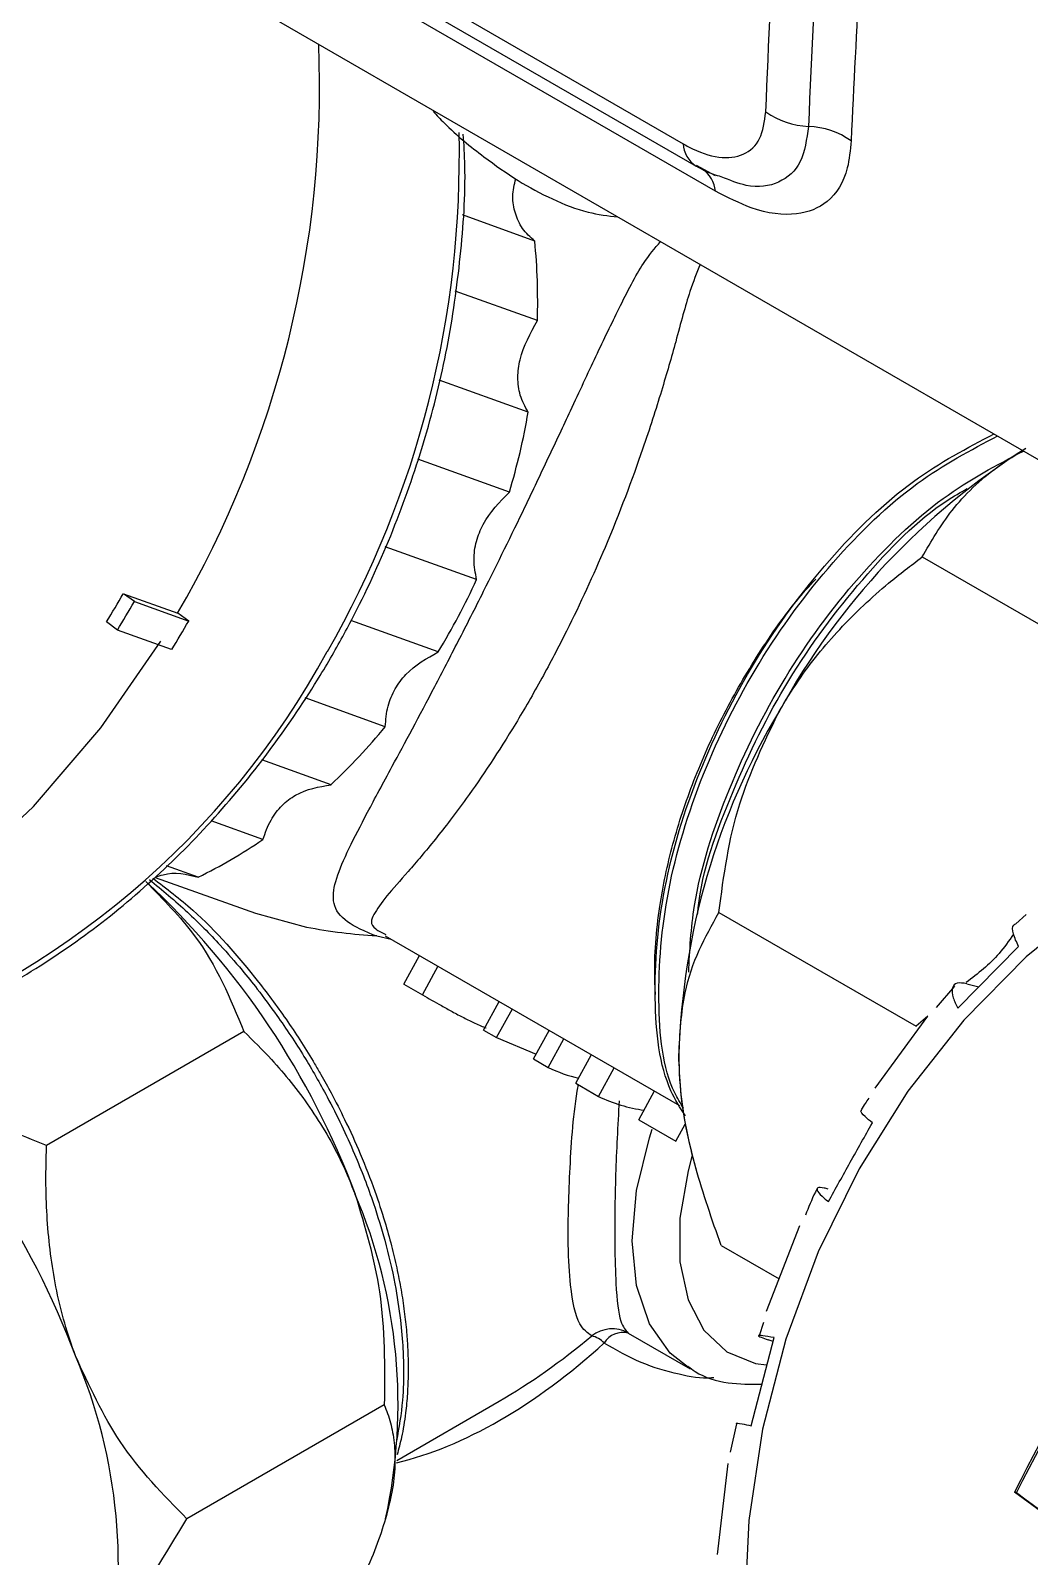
# Model space of a CAD drawing. Extents: x 150 to 4150, y 50 to 2920.
# Drawn here: x 3220.1 to 3295.9, y 1346 to 1461.8 of the extents above; entities that cross this region are included whole.
import ezdxf

# ---------------------------------------------------------------- set-up
doc = ezdxf.new("R2010")
doc.units = 0
doc.header["$LTSCALE"] = 10
doc.linetypes.add('SLD-KATı', pattern=[0])
doc.layers.get('0').update_dxf_attribs({"linetype": 'CONTINUOUS'})

msp = doc.modelspace()

# ---------------------------------------------------------------- linework, layer by layer
at = {"color": 7, "linetype": 'SLD-KATı'}
for p, q in [((3151.61, 1512.93), (3307.17, 1423.13)), ((3182.1, 1503.74), (3269.58, 1453.23)), ((3183.09, 1502.02), (3270.58, 1451.52)), ((3272.04, 1449.62), (3184.56, 1500.13)), ((3270.81, 1451.41), (3270.58, 1451.52)), ((3270.59, 1451.6), (3272.03, 1450.82)), ((3258.34, 1445.84), (3252.85, 1447.82)), ((3258.54, 1439.81), (3252.31, 1442.05)), ((3257.84, 1432.86), (3251.08, 1435.29)), ((3256.42, 1426.8), (3249.46, 1429.3)), ((3253.93, 1420.16), (3247, 1422.65)), ((3287.72, 1421.87), (3302.69, 1413.23)), ((3227.14, 1419.08), (3231.26, 1417.6)), ((3227.98, 1418.49), (3227.14, 1419.08)), ((3227.98, 1418.49), (3232.1, 1417.01)), ((3232.1, 1417.01), (3231.26, 1417.6)), ((3226.69, 1416.32), (3225.87, 1416.95)), ((3230.8, 1414.84), (3226.69, 1416.32)), ((3251.02, 1414.66), (3244.4, 1417.04)), ((3247, 1408.98), (3240.92, 1411.17)), ((3242.89, 1404.59), (3237.64, 1406.48)), ((3237.72, 1400.43), (3233.8, 1401.84)), ((3232.82, 1397.58), (3230.42, 1398.44)), ((3229.56, 1397.56), (3237.16, 1394.83)), ((3237.16, 1394.84), (3241.02, 1393.78)), ((3272.3, 1394.9), (3287.27, 1386.26)), ((3295.59, 1394.75), (3294.82, 1394.03)), ((3246.35, 1393.11), (3247.45, 1392.87)), ((3247, 1393.12), (3269.31, 1380.25)), ((3290.42, 1387.62), (3295.03, 1392.3)), ((3248.42, 1389.45), (3249.6, 1391.62)), ((3249.82, 1388.65), (3251.01, 1390.84)), ((3248.42, 1389.45), (3249.82, 1388.65)), ((3290.18, 1389.31), (3288.77, 1387.68)), ((3291.1, 1389.49), (3292.02, 1389.24)), ((3254.44, 1385.97), (3255.63, 1388.14)), ((3255.44, 1385.4), (3256.64, 1387.59)), ((3284.15, 1381.57), (3288.15, 1387.03)), ((3288.14, 1387.02), (3287.27, 1386.26)), ((3236.28, 1385.86), (3221.31, 1377.22)), ((3254.44, 1385.97), (3255.44, 1385.4)), ((3255.44, 1385.4), (3258.44, 1384.13)), ((3258.25, 1383.78), (3259.44, 1385.95)), ((3259.36, 1383.13), (3260.55, 1385.31)), ((3258.25, 1383.78), (3259.36, 1383.13)), ((3261.45, 1381.93), (3262.65, 1384.12)), ((3263.17, 1380.94), (3264.36, 1383.11)), ((3261.45, 1381.93), (3263.17, 1380.94)), ((3266.22, 1379.17), (3267.42, 1381.37)), ((3266.22, 1379.17), (3269.04, 1377.55)), ((3269.04, 1377.55), (3269.74, 1378.82)), ((3270.21, 1376.75), (3270.64, 1375.17)), ((3275.9, 1364.65), (3278.44, 1371.15)), ((3272.47, 1369.63), (3276.86, 1367.1)), ((3265.42, 1362.98), (3270.13, 1360.26)), ((3275.69, 1363.77), (3275.36, 1362.76)), ((3274.76, 1355.95), (3276.49, 1362.63)), ((3276.41, 1362.34), (3276.04, 1362.47)), ((3246.93, 1357.53), (3231.96, 1348.88)), ((3247.88, 1353.32), (3255.64, 1357.8)), ((3273.64, 1356.09), (3273.16, 1353.93)), ((3272.2, 1346.17), (3273, 1353.08)), ((3294.86, 1350.87), (3294.72, 1350.92)), ((3247.11, 1349.17), (3247.11, 1349.17))]:
    msp.add_line(p, q, dxfattribs=at)
at = {"color": 7, "linetype": 'SLD-KATı', "flags": 128}
for points in [[(3182.1, 1383.97), (3188.89, 1384.86), (3195.64, 1386.71), (3202.25, 1389.49), (3208.64, 1393.16), (3214.69, 1397.66), (3220.32, 1402.94), (3225.44, 1408.91), (3229.99, 1415.47)], [(3282.94, 1375.45), (3279.83, 1369.14), (3277.38, 1362.52), (3275.62, 1355.68), (3274.57, 1348.75), (3274.25, 1341.82), (3274.67, 1335), (3275.82, 1328.41), (3277.68, 1322.14), (3280.23, 1316.3), (3283.41, 1310.98), (3287.19, 1306.26), (3291.51, 1302.21), (3296.28, 1298.91), (3301.45, 1296.4), (3306.92, 1294.72), (3312.62, 1293.89), (3318.45, 1293.94), (3324.32, 1294.86), (3330.13, 1296.64), (3335.8, 1299.24), (3341.24, 1302.63), (3346.36, 1306.76), (3351.07, 1311.55), (3355.32, 1316.93), (3359.02, 1322.83), (3362.12, 1329.13), (3364.57, 1335.76), (3366.33, 1342.59), (3367.38, 1349.53), (3367.7, 1356.46), (3367.28, 1363.28), (3366.13, 1369.87), (3364.27, 1376.14), (3361.73, 1381.98), (3358.54, 1387.3), (3354.76, 1392.02), (3350.45, 1396.06), (3345.67, 1399.37), (3340.5, 1401.88), (3335.03, 1403.56), (3329.33, 1404.38), (3323.5, 1404.33), (3317.64, 1403.41), (3311.82, 1401.64), (3306.15, 1399.04), (3300.71, 1395.64), (3295.6, 1391.52), (3290.88, 1386.73), (3286.64, 1381.34), (3282.94, 1375.45)], [(3294.72, 1350.92), (3295.37, 1350.44), (3296.02, 1349.97), (3296.68, 1349.49), (3297.33, 1349.02), (3297.99, 1348.54), (3298.66, 1348.06), (3299.33, 1347.58), (3300, 1347.1)], [(3294.86, 1350.87), (3295.51, 1350.4), (3296.16, 1349.92), (3296.82, 1349.45), (3297.47, 1348.97), (3298.13, 1348.49), (3298.8, 1348.01), (3299.47, 1347.53), (3300.14, 1347.05)]]:
    msp.add_lwpolyline(points, dxfattribs=at)
at = {"color": 8, "linetype": 'SLD-KATı', "flags": 128}
for points in [[(3270.13, 1360.26), (3268.6, 1361.45), (3267.03, 1363.69), (3266.06, 1366.58), (3265.73, 1369.99), (3266.06, 1373.79), (3267.03, 1377.8), (3267.24, 1378.44)], [(3270.28, 1376.47), (3269.96, 1375.28), (3269.34, 1371.69), (3269.34, 1368.38), (3269.96, 1365.51), (3271.16, 1363.2), (3272.9, 1361.56), (3275.08, 1360.68), (3275.91, 1360.56)]]:
    msp.add_lwpolyline(points, dxfattribs=at)
at = {"color": 7, "linetype": 'SLD-KATı'}
for centre, radius, start, end in [((3162.22, 1457.62), 79.8, 329.8981, 2.2639), ((3279.34, 1460.59), 6.05, 234.9623, 267.7201), ((3278.87, 1448.5), 6.04, 55.0612, 87.8357), ((3211.32, 1441.27), 47.24, 358.226, 5.5548), ((3206.81, 1441.64), 51.78, 343.3441, 350.2377), ((3324.65, 1384.11), 54.41, 122.2896, 151.3645), ((3207.02, 1441.45), 51.51, 328.6724, 335.59), ((3158.43, 1458.68), 79.3, 328.2549, 330.0442), ((3157.98, 1458.83), 80.79, 328.2549, 330.0442), ((3162.1, 1457.35), 80.79, 328.2549, 330.0442), ((3323.03, 1382.55), 53.79, 149.0761, 178.3809), ((3211, 1438.52), 46.56, 313.2291, 320.6294), ((3215.61, 1432.74), 39.15, 296.0748, 304.3819), ((3186.44, 1351.71), 62.23, 20.4923, 47.0426), ((3165.22, 1339.46), 62.23, 20.4923, 47.0426), ((3297.37, 1383.97), 28.1, 179.7958, 194.8874), ((3264.27, 1393.25), 11.24, 244.0967, 256.7216), ((3268.18, 1391.33), 11.54, 244.2478, 262.3544), ((3620.12, 1183.94), 365.74, 147.6823, 152.8355), ((3619.88, 1184.1), 365.31, 147.6785, 152.8378), ((3207.44, 1357.6), 40.53, 347.5836, 23.0924), ((3264.21, 1360.85), 2.45, 60.3162, 128.9129), ((3265.03, 1361.37), 1.66, 76.2415, 149.0627), ((3262.21, 1360.89), 1.93, 43.8274, 76.1619), ((3186.23, 1345.35), 40.53, 347.5836, 23.0924)]:
    msp.add_arc(centre, radius, start, end, dxfattribs=at)
at = {"color": 8, "linetype": 'SLD-KATı'}
for centre, radius, start, end in [((3177.21, 1452.23), 75.41, 330.1415, 1.399), ((3271.78, 1453.37), 2.2, 183.4705, 236.9475), ((3269.86, 1449.46), 2.18, 4.3036, 57.0899), ((3186.31, 1445.35), 64.1, 289.0176, 331.4255)]:
    msp.add_arc(centre, radius, start, end, dxfattribs=at)
for major_axis, start_param, end_param in [((20.38, 38.24), 3.595645, 4.138721), ((22.93, 36.76), 3.945746, 4.176319)]:
    msp.add_ellipse((3256.89, 1392.45), major_axis=major_axis, ratio=0.553327, start_param=start_param, end_param=end_param, dxfattribs=at)
at = {"color": 7, "linetype": 'SLD-KATı'}
for points, knots in [([(3275.86, 1455.64), (3276.08, 1460.92), (3276.52, 1471.5), (3278.38, 1492.02), (3281.92, 1517.51), (3286.96, 1543.18), (3290.85, 1559.03), (3292.15, 1564.29)], [0, 0, 0, 0, 0.156572, 0.313392, 0.587524, 0.862996, 1, 1, 1, 1]), ([(3295.29, 1562.88), (3294.63, 1560.27), (3291.38, 1547.2), (3287.37, 1528.22), (3283.7, 1506.22), (3281.41, 1488.56), (3279.79, 1471.26), (3279.33, 1460.12), (3279.09, 1454.54)], [0, 0, 0, 0, 0.0680479, 0.3403924, 0.5045715, 0.6690369, 0.8343721, 1, 1, 1, 1]), ([(3298.43, 1561.48), (3296.92, 1555.3), (3292.9, 1538.79), (3289.37, 1520.25), (3286.03, 1498.92), (3283.53, 1478.74), (3282.73, 1461.88), (3282.33, 1453.46)], [0, 0, 0, 0, 0.1618866, 0.4325107, 0.5001292, 0.7500647, 1, 1, 1, 1]), ([(3250.63, 1455.69), (3250.91, 1455.39), (3252.16, 1454.04), (3254.31, 1452.34), (3257, 1450.41), (3259.61, 1449.01), (3262.19, 1447.97), (3263.89, 1447.76), (3264.65, 1447.67)], [0, 0, 0, 0, 0.065655, 0.300216, 0.495468, 0.679987, 0.857421, 1, 1, 1, 1]), ([(3269.58, 1453.23), (3269.72, 1453.15), (3270.67, 1452.62), (3272.37, 1452.05), (3274.25, 1452.28), (3275.55, 1453.45), (3275.76, 1454.91), (3275.86, 1455.64)], [0, 0, 0, 0, 0.042195, 0.280587, 0.519873, 0.759635, 1, 1, 1, 1]), ([(3207.65, 1384.74), (3209.49, 1385.36), (3213.27, 1386.65), (3218.82, 1389.5), (3224.25, 1393.04), (3229.38, 1397.24), (3234.15, 1402.03), (3238.41, 1407.26), (3241.3, 1411.56), (3243.39, 1415.1), (3245.4, 1418.84), (3247.84, 1424.26), (3250.13, 1430.93), (3251.8, 1437.76), (3252.77, 1444.67), (3253.15, 1450.11), (3252.97, 1453.16), (3252.92, 1453.96)], [0, 0, 0, 0, 0.071688, 0.147983, 0.224394, 0.300893, 0.377458, 0.454066, 0.526738, 0.548832, 0.589569, 0.666213, 0.742892, 0.819582, 0.896283, 0.972995, 1, 1, 1, 1]), ([(3282.33, 1453.46), (3282.26, 1452.74), (3282.08, 1450.78), (3280.75, 1448.69), (3278.21, 1447.66), (3275.2, 1448.01), (3272.96, 1449.16), (3272.04, 1449.62)], [0, 0, 0, 0, 0.139678, 0.382059, 0.594759, 0.83419, 1, 1, 1, 1]), ([(3272.48, 1450.72), (3272.1, 1450.82), (3271.57, 1450.97), (3270.99, 1451.3), (3270.81, 1451.41)], [0, 0, 0, 0, 0.696523, 1, 1, 1, 1]), ([(3258.34, 1445.84), (3258.01, 1446.14), (3257.37, 1446.69), (3256.83, 1447.92), (3256.58, 1449.23), (3256.79, 1450.13), (3256.89, 1450.57)], [0, 0, 0, 0, 0.277805, 0.52547, 0.764207, 1, 1, 1, 1]), ([(3257.84, 1432.86), (3257.61, 1433.27), (3257.18, 1434.06), (3257, 1435.47), (3257.25, 1437.48), (3258.01, 1438.85), (3258.54, 1439.81)], [0, 0, 0, 0, 0.209002, 0.39533, 0.57494, 1, 1, 1, 1]), ([(3269.76, 1379.46), (3269.37, 1380.07), (3267.9, 1382.37), (3267.22, 1388.33), (3267.87, 1396.62), (3270.56, 1405.53), (3274.89, 1414.18), (3280.52, 1421.82), (3286.85, 1427.91), (3291.12, 1430.14), (3293.17, 1431.21)], [0, 0, 0, 0, 0.049139, 0.185027, 0.323118, 0.461583, 0.597286, 0.73609, 0.873572, 1, 1, 1, 1]), ([(3269.61, 1380.05), (3269.38, 1380.43), (3268.09, 1382.52), (3267.52, 1388.19), (3268.15, 1396.45), (3270.84, 1405.37), (3275.17, 1414.02), (3280.8, 1421.66), (3287.13, 1427.74), (3291.4, 1429.98), (3293.45, 1431.05)], [0, 0, 0, 0, 0.030351, 0.168924, 0.309743, 0.450944, 0.589329, 0.730875, 0.871074, 1, 1, 1, 1]), ([(3287.72, 1421.87), (3288.4, 1423.06), (3289.8, 1425.49), (3292.63, 1428.25), (3294.86, 1429.66), (3295.58, 1430.11)], [0, 0, 0, 0, 0.396747, 0.806752, 1, 1, 1, 1]), ([(3270.01, 1390.36), (3270.09, 1392.02), (3270.32, 1396.43), (3272.85, 1404.25), (3277.12, 1412.88), (3282.77, 1420.52), (3289.09, 1426.61), (3293.36, 1428.84), (3295.41, 1429.91)], [0, 0, 0, 0, 0.110462, 0.292428, 0.470766, 0.653177, 0.833852, 1, 1, 1, 1]), ([(3253.93, 1420.16), (3253.83, 1420.65), (3253.65, 1421.59), (3253.86, 1423.05), (3254.62, 1424.96), (3255.68, 1426.04), (3256.42, 1426.8)], [0, 0, 0, 0, 0.209002, 0.39533, 0.57494, 1, 1, 1, 1]), ([(3270.69, 1394.73), (3270.7, 1394.9), (3270.95, 1397.85), (3273.21, 1404.11), (3277.38, 1412.73), (3283.06, 1420.28), (3287.87, 1425.22), (3290.62, 1426.77), (3291.13, 1427.06)], [0, 0, 0, 0, 0.014884, 0.249006, 0.47846, 0.713155, 0.945616, 1, 1, 1, 1]), ([(3276.89, 1410.19), (3277.35, 1410.95), (3278.69, 1413.16), (3281.43, 1416.49), (3284.67, 1419.56), (3286.86, 1421.22), (3287.72, 1421.87)], [0, 0, 0, 0, 0.163832, 0.47463, 0.794388, 1, 1, 1, 1]), ([(3267.49, 1388.67), (3267.47, 1389.09), (3267.37, 1391.2), (3267.65, 1394.99), (3268.72, 1400.07), (3270.32, 1404.91), (3272.46, 1409.71), (3275.1, 1414.29), (3277.53, 1417.84), (3279.15, 1419.65), (3279.64, 1420.19)], [0, 0, 0, 0, 0.043314, 0.217419, 0.361401, 0.505383, 0.649365, 0.793348, 0.93733, 1, 1, 1, 1]), ([(3247, 1408.98), (3247.04, 1409.51), (3247.12, 1410.51), (3247.71, 1411.88), (3248.9, 1413.49), (3250.15, 1414.18), (3251.02, 1414.66)], [0, 0, 0, 0, 0.209002, 0.39533, 0.57494, 1, 1, 1, 1]), ([(3272.3, 1394.9), (3272.67, 1397.68), (3273.38, 1402.94), (3275.76, 1407.86), (3276.89, 1410.19)], [0, 0, 0, 0, 0.527508, 1, 1, 1, 1]), ([(3237.72, 1400.43), (3237.9, 1400.94), (3238.24, 1401.9), (3239.14, 1403.05), (3240.65, 1404.21), (3241.97, 1404.43), (3242.89, 1404.59)], [0, 0, 0, 0, 0.209002, 0.39533, 0.57494, 1, 1, 1, 1]), ([(3229.56, 1397.56), (3229.76, 1397.63), (3230.85, 1398.06), (3231.93, 1397.79), (3232.82, 1397.58)], [0, 0, 0, 0, 0.1801013, 1, 1, 1, 1]), ([(3228.84, 1397.25), (3230.15, 1395.91), (3233.6, 1392.39), (3235.25, 1388.36), (3236.28, 1385.86)], [0, 0, 0, 0, 0.3814192, 1, 1, 1, 1]), ([(3229.12, 1397.4), (3230.09, 1396.59), (3231.92, 1395.07), (3234.25, 1392.7), (3236, 1390.71), (3237.43, 1388.93), (3239.03, 1386.77), (3240.83, 1384.05), (3242.85, 1380.53), (3244.64, 1376.78), (3246.04, 1373.12), (3247.05, 1369.82), (3247.74, 1366.86), (3248.16, 1364.1), (3248.34, 1362.03), (3248.41, 1359.99), (3248.35, 1357.59), (3248.04, 1355.81), (3247.85, 1354.8)], [0, 0, 0, 0, 0.078429, 0.148449, 0.197406, 0.232761, 0.280349, 0.351345, 0.418084, 0.510233, 0.588933, 0.647363, 0.717778, 0.777714, 0.82772, 0.857997, 0.919459, 1, 1, 1, 1]), ([(3229.38, 1397.49), (3230.4, 1396.72), (3233.24, 1394.57), (3236.24, 1391.12), (3238.53, 1388.13), (3239.62, 1386.6), (3240.66, 1385.03), (3241.49, 1383.69), (3242.23, 1382.41), (3243.01, 1381.01), (3244.03, 1379), (3245.16, 1376.52), (3246.17, 1373.91), (3246.93, 1371.59), (3247.48, 1369.64), (3247.88, 1367.92), (3248.21, 1366.26), (3248.46, 1364.62), (3248.62, 1363.11), (3248.73, 1361.53), (3248.75, 1359.97), (3248.69, 1358.37), (3248.54, 1356.75), (3248.29, 1355.19), (3248.02, 1354.19), (3247.9, 1353.75)], [0, 0, 0, 0, 0.0784846, 0.2182488, 0.2527518, 0.2872549, 0.3217579, 0.3562609, 0.373536, 0.4028278, 0.4441334, 0.4974487, 0.5544782, 0.6015124, 0.6385481, 0.6730338, 0.7075193, 0.7420046, 0.7764897, 0.8049303, 0.8463357, 0.8816615, 0.9169874, 0.9640836, 1, 1, 1, 1]), ([(3269.26, 1384.07), (3269.35, 1385.7), (3269.58, 1389.99), (3271.26, 1393.02), (3272.3, 1394.9)], [0, 0, 0, 0, 0.381419, 1, 1, 1, 1]), ([(3241.02, 1393.78), (3241.9, 1393.63), (3243.58, 1393.35), (3245.46, 1393.18), (3246.35, 1393.11)], [0, 0, 0, 0, 0.524076, 1, 1, 1, 1]), ([(3294.64, 1393.26), (3294.29, 1392.75), (3293.3, 1391.3), (3291.94, 1390.26), (3291.06, 1389.59)], [0, 0, 0, 0, 0.351878, 1, 1, 1, 1]), ([(3295.03, 1392.3), (3294.87, 1392.64), (3294.57, 1393.32), (3294.54, 1393.9), (3294.76, 1394.01), (3294.81, 1394.04)], [0, 0, 0, 0, 0.430069, 0.860294, 1, 1, 1, 1]), ([(3291.1, 1389.49), (3290.83, 1389.53), (3290.29, 1389.61), (3289.95, 1389.21), (3289.99, 1388.52), (3290.29, 1387.89), (3290.42, 1387.62)], [0, 0, 0, 0, 0.263758, 0.527587, 0.791618, 1, 1, 1, 1]), ([(3249.82, 1388.65), (3250.28, 1388.38), (3250.98, 1387.98), (3252.07, 1387.37), (3252.96, 1386.9), (3253.81, 1386.49), (3254.41, 1386.21), (3254.65, 1386.13), (3254.66, 1386.13)], [0, 0, 0, 0, 0.323707, 0.486689, 0.652696, 0.820652, 0.995249, 1, 1, 1, 1]), ([(3221.31, 1377.22), (3219.31, 1378.02), (3215.26, 1379.65), (3210.68, 1382.4), (3208.37, 1384.37), (3207.63, 1385.01)], [0, 0, 0, 0, 0.396747, 0.806752, 1, 1, 1, 1]), ([(3236.28, 1385.86), (3236.98, 1385.17), (3238.76, 1383.42), (3241.35, 1380.18), (3243.44, 1376.66), (3244.4, 1374.3), (3244.72, 1373.5)], [0, 0, 0, 0, 0.205614, 0.517012, 0.836167, 1, 1, 1, 1]), ([(3272.47, 1369.63), (3271.78, 1371.59), (3270.38, 1375.59), (3269.4, 1380.48), (3269.3, 1383.2), (3269.26, 1384.07)], [0, 0, 0, 0, 0.396747, 0.806752, 1, 1, 1, 1]), ([(3283.67, 1380.81), (3283.58, 1380.68), (3283.37, 1380.39), (3283.19, 1380.08), (3283.1, 1379.91)], [0, 0, 0, 0, 0.458701, 1, 1, 1, 1]), ([(3283.94, 1378.92), (3283.74, 1379.09), (3283.28, 1379.47), (3283, 1379.81), (3283.11, 1379.87), (3283.14, 1379.89)], [0, 0, 0, 0, 0.358964, 0.827206, 1, 1, 1, 1]), ([(3223.51, 1361.25), (3223.22, 1362.07), (3222.4, 1364.46), (3221.56, 1368.7), (3221.22, 1373.25), (3221.28, 1376.1), (3221.31, 1377.22)], [0, 0, 0, 0, 0.163832, 0.47463, 0.794388, 1, 1, 1, 1]), ([(3244.72, 1373.5), (3245.46, 1371.05), (3247, 1365.89), (3246.95, 1360.41), (3246.93, 1357.53)], [0, 0, 0, 0, 0.472492, 1, 1, 1, 1]), ([(3279.76, 1373.94), (3279.71, 1373.85), (3279.37, 1373.2), (3279.09, 1372.51), (3278.86, 1371.92)], [0, 0, 0, 0, 0.135904, 1, 1, 1, 1]), ([(3280.6, 1373.9), (3280.49, 1373.93), (3280.11, 1374.03), (3279.72, 1374.04), (3279.73, 1373.77), (3280.11, 1373.35), (3280.5, 1373.04), (3280.61, 1372.95)], [0, 0, 0, 0, 0.102988, 0.366807, 0.630616, 0.89468, 1, 1, 1, 1]), ([(3276.49, 1362.63), (3276.17, 1362.69), (3275.53, 1362.81), (3275.22, 1362.81), (3275.39, 1362.69), (3275.84, 1362.54), (3276.04, 1362.47)], [0, 0, 0, 0, 0.2646, 0.529297, 0.793679, 1, 1, 1, 1]), ([(3231.96, 1348.88), (3230.16, 1350.72), (3226.74, 1354.19), (3224.55, 1358.99), (3223.51, 1361.25)], [0, 0, 0, 0, 0.527508, 1, 1, 1, 1]), ([(3269.95, 1360.46), (3270.13, 1360.33), (3271.01, 1359.65), (3272.94, 1359.1), (3274.71, 1359.09), (3275.57, 1359.09)], [0, 0, 0, 0, 0.117413, 0.569646, 1, 1, 1, 1]), ([(3246.93, 1357.53), (3247.1, 1357.09), (3247.43, 1356.21), (3247.71, 1354.67), (3247.77, 1352.93), (3247.57, 1351), (3247.2, 1349.57), (3247.02, 1348.88)], [0, 0, 0, 0, 0.197755, 0.39668, 0.600579, 0.806936, 1, 1, 1, 1]), ([(3273.63, 1356.1), (3273.62, 1356.11), (3273.56, 1356.16), (3273.94, 1356.11), (3274.51, 1356), (3274.76, 1355.95)], [0, 0, 0, 0, 0.136556, 0.619135, 1, 1, 1, 1]), ([(3225.81, 1336.64), (3226.32, 1338.09), (3227.64, 1341.91), (3230.31, 1346.22), (3231.96, 1348.88)], [0, 0, 0, 0, 0.381419, 1, 1, 1, 1]), ([(3247.02, 1348.88), (3246.8, 1348.18), (3246.34, 1346.75), (3245.15, 1344), (3243.38, 1340.61), (3241.72, 1337.97), (3240.88, 1336.64)], [0, 0, 0, 0, 0.189359, 0.381258, 0.687499, 1, 1, 1, 1])]:
    msp.add_open_spline(points, degree=3, knots=knots, dxfattribs=at)
at = {"color": 8, "linetype": 'SLD-KATı'}
for points, knots in [([(3279.09, 1454.54), (3278.96, 1453.57), (3278.69, 1451.63), (3276.95, 1450.15), (3274.81, 1449.77), (3273.12, 1450.46), (3272.48, 1450.72)], [0, 0, 0, 0, 0.27699, 0.553886, 0.8296, 1, 1, 1, 1]), ([(3246.35, 1393.11), (3246.25, 1393.14), (3245.17, 1393.55), (3243.61, 1394.39), (3242.92, 1395.7), (3243.21, 1397.42), (3244.16, 1399.61), (3245.6, 1402.41), (3247.69, 1406.27), (3250.11, 1410.78), (3252.55, 1415.49), (3254.88, 1420.08), (3257.24, 1424.9), (3259.41, 1429.47), (3261.24, 1433.37), (3263.03, 1437.24), (3264.86, 1441.01), (3266.38, 1444.03), (3267.44, 1445.3), (3267.87, 1445.81)], [0, 0, 0, 0, 0.0055149, 0.0646311, 0.134442, 0.2022235, 0.2713841, 0.3354604, 0.4011527, 0.4911193, 0.5348451, 0.5802474, 0.6550651, 0.7011401, 0.7486643, 0.8101999, 0.8734974, 0.9485211, 1, 1, 1, 1]), ([(3270.88, 1444.07), (3270.62, 1443.43), (3269.99, 1441.88), (3269.14, 1438.55), (3267.98, 1434.52), (3266.36, 1429.44), (3264.01, 1423.18), (3261.21, 1417.07), (3258.85, 1412.58), (3256.24, 1408.05), (3253.42, 1403.83), (3250.72, 1400.32), (3248.67, 1397.9), (3247, 1396.06), (3246.06, 1394.7), (3245.74, 1393.88), (3246.76, 1393.35), (3247.05, 1393.21)], [0, 0, 0, 0, 0.056748, 0.135249, 0.199622, 0.265571, 0.363528, 0.442252, 0.488225, 0.536022, 0.630484, 0.697213, 0.7658, 0.834933, 0.905384, 0.973368, 1, 1, 1, 1]), ([(3262.67, 1362.76), (3262.34, 1362.99), (3261.59, 1363.52), (3261.06, 1365.95), (3260.81, 1369.95), (3260.96, 1375.04), (3261.24, 1379.45), (3261.61, 1381.66), (3261.64, 1381.82)], [0, 0, 0, 0, 0.179442, 0.41006, 0.562021, 0.772078, 0.983596, 1, 1, 1, 1]), ([(3264.74, 1380.61), (3264.63, 1378.71), (3264.42, 1374.79), (3264.38, 1369.97), (3264.49, 1366.1), (3264.76, 1363.73), (3265.22, 1363.21), (3265.42, 1362.98)], [0, 0, 0, 0, 0.202952, 0.420621, 0.578025, 0.816122, 1, 1, 1, 1]), ([(3271.92, 1359.58), (3271.86, 1359.58), (3270.99, 1359.5), (3269.11, 1359.84), (3266.34, 1360.64), (3264.52, 1361.69), (3263.6, 1362.22)], [0, 0, 0, 0, 0.019539, 0.305455, 0.648439, 1, 1, 1, 1])]:
    msp.add_open_spline(points, degree=3, knots=knots, dxfattribs=at)
at = {"color": 7, "linetype": 'SLD-KATı'}
msp.add_open_spline([(3280.61, 1372.95), (3281.16, 1373.95), (3282.25, 1375.94), (3283.38, 1377.93), (3283.94, 1378.92)], degree=3, dxfattribs=at)

doc.saveas('drawing.dxf')
